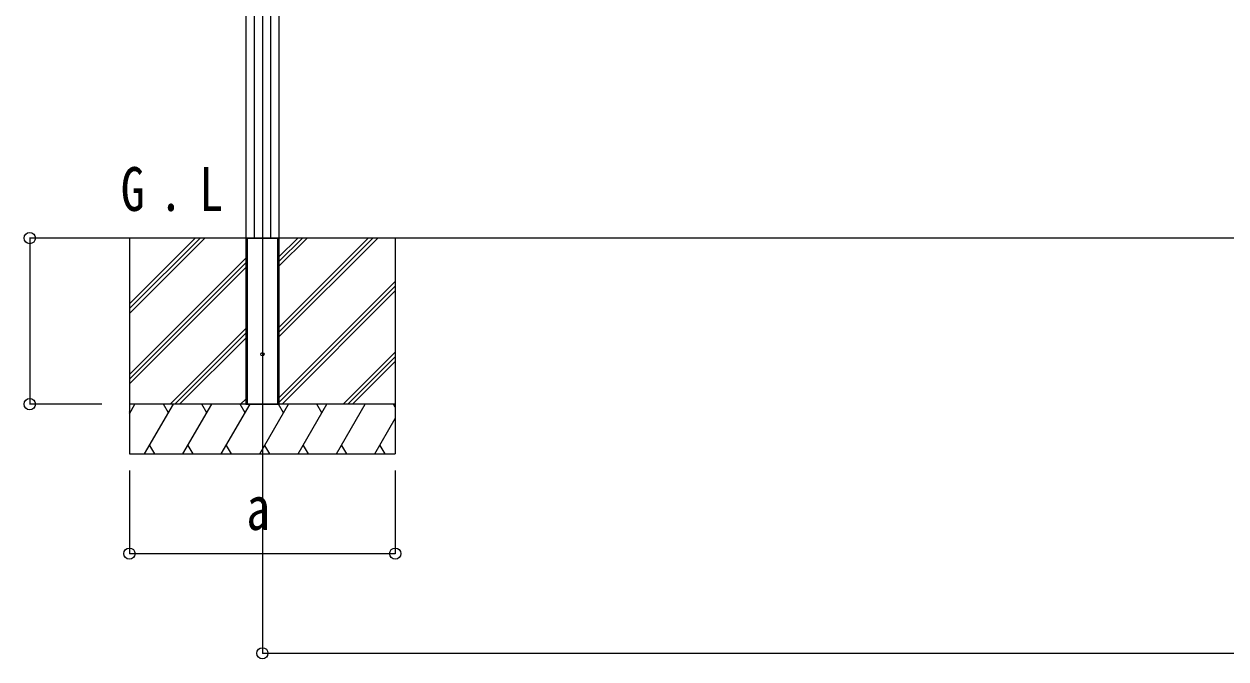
# Model space of a CAD drawing. Units: millimetres, scale not verified. Extents: x -16820 to 16820, y -11880 to 11880.
# Drawn here: x -14232 to -10615, y -9247 to -7336 of the extents above; entities that cross this region are included whole.
import ezdxf
from ezdxf.enums import TextEntityAlignment as Align

# ---------------------------------------------------------------- set-up
doc = ezdxf.new("R2010")
doc.units = ezdxf.units.MM
doc.header["$LTSCALE"] = 60
for name, color, linetype in [('0-2_USER1', 3, 'Continuous'), ('0-3_YKK_12', 2, 'Continuous'), ('0-4_YKK_A1', 4, 'Continuous'), ('0-5_YKK_D', 6, 'Continuous')]:
    doc.layers.add(name, color=color, linetype=linetype)
doc.styles.add('ＭＳ ゴシック', font='')
doc.styles.get('ＭＳ ゴシック').set_extended_font_data('MS Gothic')

msp = doc.modelspace()

# ---------------------------------------------------------------- linework, layer by layer
at = {"layer": '0-3_YKK_12'}
msp.add_line((-13514.83, -5615.03), (-13514.83, -8749.28), dxfattribs=at)
at = {"layer": '0-4_YKK_A1'}
for p, q in [((-13564.83, -5610.18), (-13564.83, -7980)), ((-13539.65, -5608.44), (-13539.65, -7980)), ((-13490.02, -5608.44), (-13490.02, -7980)), ((-13464.83, -5610.18), (-13464.83, -7980)), ((-5054.18, -7980), (-14161.89, -7980)), ((-13914.83, -7980), (-13914.83, -8630)), ((-13914.83, -8206.63), (-13688.2, -7980)), ((-13914.83, -8178.35), (-13716.49, -7980)), ((-13914.83, -8192.49), (-13702.4, -7980.06)), ((-13564.83, -7976), (-13564.83, -8480)), ((-13564.83, -7980), (-13564.53, -7980)), ((-13564.83, -7980), (-13564.83, -8480)), ((-13564.53, -7980), (-13465.13, -7980)), ((-13562.33, -7980), (-13562.33, -8480)), ((-13560.83, -7980), (-13560.83, -8480)), ((-13468.83, -7980), (-13468.83, -8480)), ((-13467.33, -7980), (-13467.33, -8480)), ((-13464.83, -7976), (-13464.83, -8480)), ((-13464.83, -7980), (-13464.83, -8480)), ((-13464.83, -8065), (-13379.84, -7980)), ((-13464.83, -8050.86), (-13393.98, -7980)), ((-13464.83, -8036.71), (-13408.12, -7980)), ((-13464.83, -8277.13), (-13167.74, -7980.04)), ((-13464.83, -8262.99), (-13181.88, -7980.04)), ((-13464.83, -8248.85), (-13196.03, -7980.04)), ((-13114.83, -7980), (-13114.83, -8630)), ((-13914.83, -8390.48), (-13564.83, -8040.48)), ((-13914.83, -8404.62), (-13564.83, -8054.62)), ((-13914.83, -8418.76), (-13564.83, -8068.76)), ((-13464.83, -8460.98), (-13114.83, -8110.98)), ((-13464.83, -8475.12), (-13114.83, -8125.12)), ((-13455.57, -8480), (-13114.83, -8139.26)), ((-13792.23, -8480), (-13564.83, -8252.61)), ((-13778.08, -8480), (-13564.83, -8266.75)), ((-13763.94, -8480), (-13564.83, -8280.9)), ((-13271.73, -8480), (-13114.83, -8323.11)), ((-13257.58, -8480), (-13114.83, -8337.25)), ((-13243.44, -8480), (-13114.83, -8351.39)), ((-13114.83, -8480), (-13914.83, -8480)), ((-13914.83, -8508.94), (-13898.13, -8480)), ((-13114.83, -8480), (-13914.83, -8480)), ((-13869.26, -8630), (-13782.66, -8480)), ((-13797.66, -8505.98), (-13812.66, -8480)), ((-13753.79, -8630), (-13667.19, -8480)), ((-13682.19, -8505.98), (-13697.19, -8480)), ((-13638.32, -8630), (-13551.71, -8480)), ((-13566.72, -8505.98), (-13581.72, -8480)), ((-13580.09, -8480), (-13564.83, -8464.74)), ((-13564.83, -8480), (-13464.83, -8480)), ((-13522.85, -8630), (-13436.25, -8480)), ((-13451.25, -8505.98), (-13466.25, -8480)), ((-13407.38, -8630), (-13320.77, -8480)), ((-13335.78, -8505.98), (-13350.78, -8480)), ((-13291.91, -8630), (-13205.3, -8480)), ((-13114.83, -8488.66), (-13119.84, -8480)), ((-13913.13, -8505.98), (-13914.83, -8503.02)), ((-13176.44, -8630), (-13114.83, -8523.3)), ((-13854.26, -8604.02), (-13839.26, -8630)), ((-13738.79, -8604.02), (-13723.79, -8630)), ((-13623.32, -8604.02), (-13608.32, -8630)), ((-13507.85, -8604.02), (-13492.85, -8630)), ((-13392.38, -8604.02), (-13377.38, -8630)), ((-13276.91, -8604.02), (-13261.91, -8630)), ((-13161.44, -8604.02), (-13146.44, -8630)), ((-13914.83, -8630), (-13114.83, -8630))]:
    msp.add_line(p, q, dxfattribs=at)
msp.add_lwpolyline([(-13564.53, -7980), (-13465.13, -7980), (-13464.83, -7980)], dxfattribs=at)
msp.add_circle((-13514.83, -8330), 5, dxfattribs=at)
at = {"layer": '0-5_YKK_D'}
for p, q in [((-13997.42, -7980), (-14215.92, -7980)), ((-14214.92, -7980), (-14214.92, -8480)), ((-13997.42, -8480), (-14215.92, -8480)), ((-13914.92, -8680), (-13914.92, -8931)), ((-13514.83, -8679.99), (-13514.83, -9231)), ((-13114.92, -8680), (-13114.92, -8931)), ((-13914.92, -8930), (-13114.92, -8930)), ((-13514.83, -9230), (-5714.83, -9230))]:
    msp.add_line(p, q, dxfattribs=at)
for centre in [(-14214.92, -7980), (-14214.92, -8480), (-13914.92, -8930), (-13114.92, -8930), (-13514.83, -9230)]:
    msp.add_circle(centre, 17, dxfattribs=at)

# ---------------------------------------------------------------- texts
at = {"layer": '0-2_USER1', "style": 'ＭＳ ゴシック', "width": 0.8}
for s, p in [('G', (-13941, -7938)), ('L', (-13704.58, -7938)), ('.', (-13825.8, -7938))]:
    msp.add_text(s, height=132, dxfattribs=at).set_placement(p, align=Align.BOTTOM_LEFT)
at = {"layer": '0-5_YKK_D', "style": 'ＭＳ ゴシック', "width": 0.8}
msp.add_text('a', height=132, dxfattribs=at).set_placement((-13562.92, -8898), align=Align.BOTTOM_LEFT)

doc.saveas('drawing.dxf')
